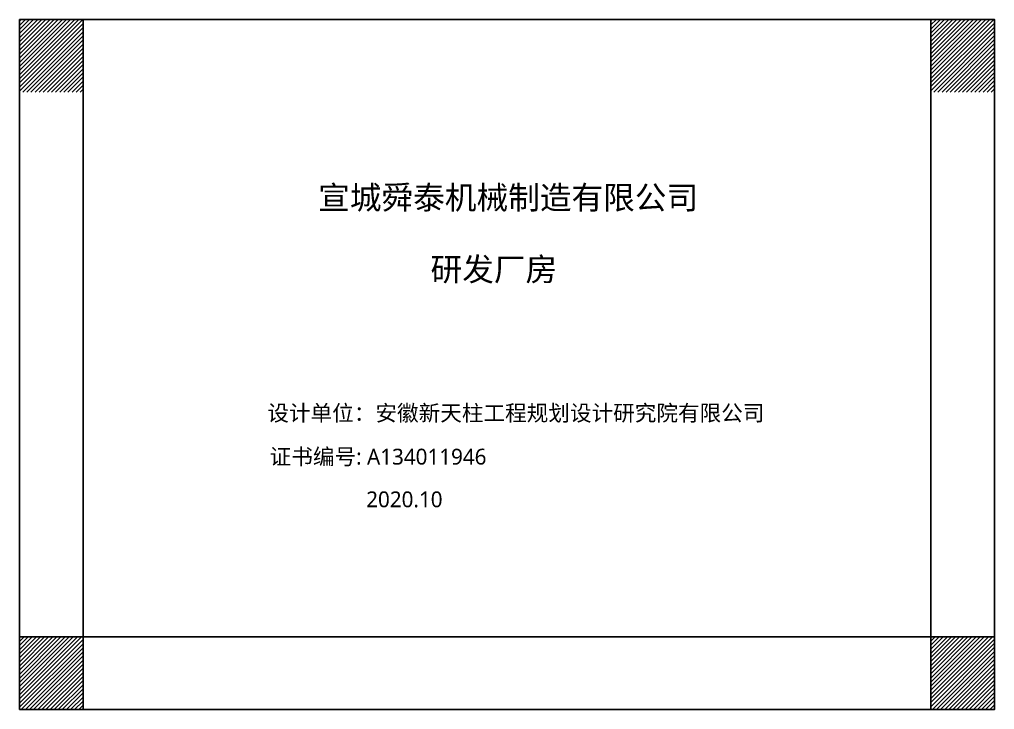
# Model space of a CAD drawing. Extents: x -522490 to 417652, y 450811 to 1108047.
# Drawn here: x 343352 to 402752, y 1066043 to 1108047 of the extents above; entities that cross this region are included whole.
import ezdxf
from ezdxf.enums import TextEntityAlignment as Align

# ---------------------------------------------------------------- set-up
doc = ezdxf.new("R2010")
doc.units = 0
doc.header["$LTSCALE"] = 1000
doc.header["$MEASUREMENT"] = 0
doc.linetypes.add('2', pattern=[1500.01, 1500, -0.01])
doc.layers.add('PUB_TITLE', color=4, linetype='Continuous')
doc.styles.add('-黑体', font='', dxfattribs={"width": 0.8})
doc.styles.get('-黑体').set_extended_font_data('Microsoft YaHei')

msp = doc.modelspace()

# ---------------------------------------------------------------- hatches: boundary and pattern name
at = {"linetype": '2'}
h = msp.add_hatch(dxfattribs=at)
h.set_pattern_fill('ANSI31', color=8, scale=1414.285714, style=0)
h.set_pattern_definition([(45, (-69796716.56, -482563227.13), (-125.006377386, 125.006377386), [])])
h.paths.add_polyline_path([(347221.3, 1108047.2), (343352.5, 1108047.2), (343352.5, 1103633), (347221.3, 1103633)], flags=17)
h.paths.add_polyline_path([(398883.6, 1103633), (402752.5, 1103633), (402752.5, 1108047.2), (398883.6, 1108047.2)])
h.paths.add_polyline_path([(398883.6, 1066042.9), (402752.5, 1066042.9), (402752.5, 1070457), (398883.6, 1070457)])
h.paths.add_polyline_path([(347221.3, 1070457), (343352.5, 1070457), (343352.5, 1066042.9), (347221.3, 1066042.9)])

# ---------------------------------------------------------------- linework, layer by layer
at = {"color": 4, "linetype": '2'}
for p, q in [((347221.3, 1108047.2, 55.6), (347221.3, 1066042.9, 55.6)), ((398883.6, 1108047.2, 55.6), (398883.6, 1066042.9, 55.6))]:
    msp.add_line(p, q, dxfattribs=at)
at = {"layer": 'PUB_TITLE'}
msp.add_line((343352.5, 1070457, 55.6), (402752.5, 1070457, 55.6), dxfattribs=at)
msp.add_lwpolyline([(343352.5, 1066042.9), (343352.5, 1108047.2), (402752.5, 1108047.2), (402752.5, 1066042.9)], close=True, dxfattribs=at)

# ---------------------------------------------------------------- texts
at = {"style": '-黑体'}
for s, height, p in [('宣城舜泰机械制造有限公司', 1414.286, (373122.3, 1096499.3)), ('研发厂房', 1414.29, (372251, 1092134.3))]:
    msp.add_text(s, height=height, dxfattribs=at).set_placement(p, align=Align.CENTER)
for s, height, p in [('设计单位：安徽新天柱工程规划设计研究院有限公司', 965.261, (373593.9, 1084112.4)), ('证书编号: A134011946', 965.261, (365198.1, 1081458)), ('2020.10', 965.26, (366800.7, 1078834.1))]:
    msp.add_text(s, height=height, dxfattribs=at).set_placement(p, align=Align.MIDDLE)

doc.saveas('drawing.dxf')
